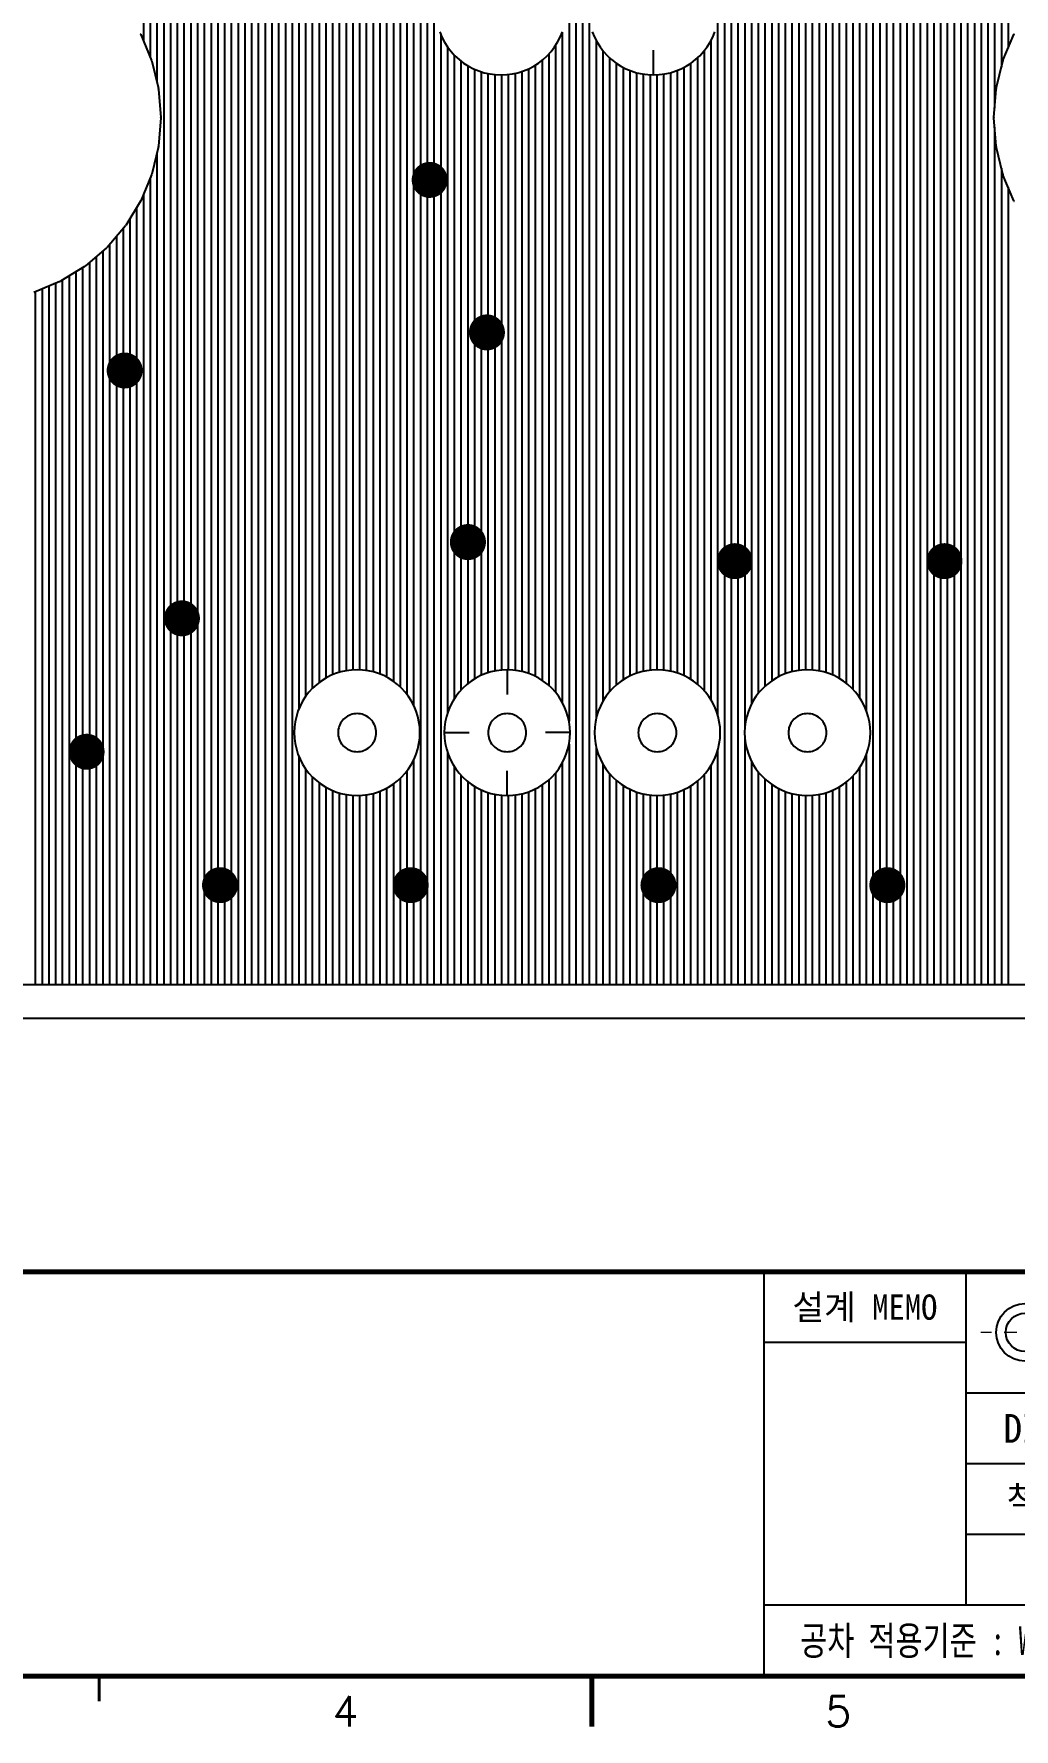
# Model space of a CAD drawing. Extents: x 295 to 953, y 10 to 290.
# Drawn here: x 631.8 to 728.7, y 9.8 to 177.5 of the extents above; entities that cross this region are included whole.
import ezdxf
from ezdxf.enums import TextEntityAlignment as Align

# ---------------------------------------------------------------- set-up
doc = ezdxf.new("R2010")
doc.units = 0
doc.header["$LTSCALE"] = 5
doc.header["$MEASUREMENT"] = 0
doc.linetypes.add('CENTER', pattern=[2, 1.25, -0.25, 0.25, -0.25])
doc.layers.get('0').update_dxf_attribs({"linetype": 'CONTINUOUS', "lineweight": 25})
doc.layers.add('2', color=2, linetype='CENTER', lineweight=13)
for name, color, linetype in [('ART002_PHO', 1, 'CONTINUOUS'), ('SHEET', 3, 'CONTINUOUS'), ('문자', 4, 'CONTINUOUS'), ('테두리', 3, 'CONTINUOUS')]:
    doc.layers.add(name, color=color, linetype=linetype)
doc.styles.get("Standard").update_dxf_attribs({"font": 'simplex.shx'})
doc.styles.add('굴림체', font='')
doc.styles.get('굴림체').set_extended_font_data('GulimChe')

# ---------------------------------------------------------------- blocks, each defined once
blk = doc.blocks.new('C')
at = {"layer": '2'}
blk.add_line((269.53, 49), (248.48, 49), dxfattribs=at)
at = {"layer": 'SHEET'}
for p, q in [((227, 55), (227, 15)), ((247, 55), (247, 22)), ((247, 48), (227, 48)), ((333, 43), (247, 43)), ((333, 36), (247, 36)), ((311, 29), (247, 29)), ((311, 22), (227, 22))]:
    blk.add_line(p, q, dxfattribs=at)
at = {"layer": 'SHEET', "color": 4}
for radius in [2.85, 1.9]:
    blk.add_circle((252.83, 49), radius, dxfattribs=at)
at = {"layer": '테두리'}
for points, const_width in [([(15, 285), (15, 15), (405, 15), (405, 285), (15, 285)], 0.5), ([(15, 55), (405, 55)], 0.5), ([(161.25, 12.5), (161.25, 15)], 0.3), ([(210, 10), (210, 15)], 0.5)]:
    blk.add_lwpolyline(points, dxfattribs=dict(at, const_width=const_width))
at = {"layer": '문자', "style": '굴림체'}
for s, height, p in [('설계 MEMO', 2.5, (237, 51.5)), ('DIM.IN mm', 2.85, (259, 39.5)), ('척도 SCALE', 2.5, (259, 32.5))]:
    blk.add_text(s, height=height, dxfattribs=at).set_placement(p, align=Align.MIDDLE_CENTER)
at = {"layer": '문자', "style": '굴림체', "width": 0.75}
blk.add_text('공차 적용기준 : WMS C 40201', height=2.85, dxfattribs=at).set_placement((249, 18.5), align=Align.MIDDLE_CENTER)
at = {"layer": '문자'}
for s, p in [('4', (185.62, 11.5)), ('5', (234.38, 11.5))]:
    blk.add_text(s, height=3, dxfattribs=at).set_placement(p, align=Align.MIDDLE)

msp = doc.modelspace()

# ---------------------------------------------------------------- linework, layer by layer
at = {"color": 7, "const_width": 1.78}
for points in [[(670.93, 163.92, 1), (670.93, 162.14, 1)], [(676.59, 148.83, 1), (676.59, 147.05, 1)], [(640.76, 145.06, 1), (640.76, 143.28, 1)], [(674.71, 128.09, 1), (674.71, 126.3, 1)], [(701.11, 126.2, 1), (701.11, 124.42, 1)], [(721.85, 126.2, 1), (721.85, 124.42, 1)], [(646.42, 120.54, 1), (646.42, 118.76, 1)], [(636.99, 107.34, 1), (636.99, 105.56, 1)], [(650.19, 94.14, 1), (650.19, 92.36, 1)], [(669.05, 94.14, 1), (669.05, 92.36, 1)], [(693.56, 94.14, 1), (693.56, 92.36, 1)], [(716.2, 94.14, 1), (716.2, 92.36, 1)]]:
    msp.add_lwpolyline(points, format="xyb", close=True, dxfattribs=at)
at = {"layer": 'ART002_PHO', "color": 7}
for p, q in [((642.61, 254.95), (642.61, 176.79)), ((643.28, 254.95), (643.28, 175.18)), ((643.95, 254.95), (643.95, 172.66)), ((652.64, 254.95), (652.64, 83.43)), ((653.3, 254.95), (653.3, 83.43)), ((661.99, 254.95), (661.99, 114.31)), ((662.66, 254.95), (662.66, 114.46)), ((663.33, 254.95), (663.33, 114.54)), ((664, 254.95), (664, 114.55)), ((664.66, 254.95), (664.66, 114.49)), ((665.33, 254.95), (665.33, 114.35)), ((666, 254.95), (666, 114.14)), ((666.67, 254.95), (666.67, 113.83)), ((667.34, 254.95), (667.34, 113.42)), ((668.01, 254.95), (668.01, 112.87)), ((668.67, 254.95), (668.67, 112.14)), ((669.34, 254.95), (669.34, 111.06)), ((670.01, 254.95), (670.01, 83.43)), ((670.68, 254.95), (670.68, 83.43)), ((671.35, 254.95), (671.35, 83.43)), ((684.71, 254.95), (684.71, 109.48)), ((685.38, 254.95), (685.38, 83.43)), ((686.05, 254.95), (686.05, 83.43)), ((700.08, 254.95), (700.08, 83.43)), ((700.75, 254.95), (700.75, 83.43)), ((701.42, 254.95), (701.42, 83.43)), ((702.09, 254.95), (702.09, 108.74)), ((702.76, 254.95), (702.76, 111.17)), ((703.42, 254.95), (703.42, 112.21)), ((704.09, 254.95), (704.09, 112.92)), ((704.76, 254.95), (704.76, 113.46)), ((705.43, 254.95), (705.43, 113.86)), ((706.1, 254.95), (706.1, 114.16)), ((706.76, 254.95), (706.76, 114.37)), ((707.43, 254.95), (707.43, 114.5)), ((708.1, 254.95), (708.1, 114.56)), ((717.46, 254.95), (717.46, 83.43)), ((718.12, 254.95), (718.12, 83.43)), ((718.79, 254.95), (718.79, 83.43)), ((719.46, 254.95), (719.46, 83.43)), ((720.13, 254.95), (720.13, 83.43)), ((720.8, 254.95), (720.8, 83.43)), ((721.47, 254.95), (721.47, 83.43)), ((722.13, 254.95), (722.13, 83.43)), ((722.8, 254.95), (722.8, 83.43)), ((723.47, 254.95), (723.47, 83.43)), ((724.14, 254.95), (724.14, 83.43)), ((724.81, 254.95), (724.81, 83.43)), ((725.48, 254.95), (725.48, 83.43)), ((726.14, 254.95), (726.14, 83.43)), ((726.81, 254.95), (726.81, 170.12)), ((727.48, 254.95), (727.48, 174.19)), ((728.15, 254.95), (728.15, 176.07)), ((644.62, 200.55), (644.62, 83.43)), ((645.29, 199.67), (645.29, 83.43)), ((651.3, 199.65), (651.3, 83.43)), ((651.97, 200.52), (651.97, 83.43)), ((645.95, 199.11), (645.95, 83.43)), ((646.62, 198.75), (646.62, 83.43)), ((647.29, 198.52), (647.29, 83.43)), ((647.96, 198.42), (647.96, 83.43)), ((648.63, 198.41), (648.63, 83.43)), ((649.3, 198.52), (649.3, 83.43)), ((649.96, 198.74), (649.96, 83.43)), ((650.63, 199.1), (650.63, 83.43)), ((653.97, 195.03), (653.97, 83.43)), ((661.32, 194.74), (661.32, 114.07)), ((654.64, 194.08), (654.64, 83.43)), ((655.31, 193.51), (655.31, 83.43)), ((655.98, 193.12), (655.98, 83.43)), ((656.65, 192.89), (656.65, 83.43)), ((659.32, 193.05), (659.32, 112.71)), ((659.99, 193.39), (659.99, 113.29)), ((660.66, 193.92), (660.66, 113.74)), ((657.31, 192.76), (657.31, 83.43)), ((657.98, 192.75), (657.98, 110.68)), ((658.65, 192.84), (658.65, 111.91)), ((716.79, 189.26), (716.79, 83.43)), ((708.77, 187.5), (708.77, 114.54)), ((709.44, 186.53), (709.44, 114.45)), ((715.45, 186.3), (715.45, 83.43)), ((716.12, 187.1), (716.12, 83.43)), ((710.11, 185.94), (710.11, 114.29)), ((710.77, 185.55), (710.77, 114.04)), ((711.44, 185.3), (711.44, 113.7)), ((712.11, 185.18), (712.11, 113.25)), ((712.78, 185.16), (712.78, 112.65)), ((713.45, 185.25), (713.45, 111.83)), ((714.12, 185.45), (714.12, 110.54)), ((714.78, 185.79), (714.78, 83.43)), ((686.72, 178.74), (686.72, 83.43)), ((699.41, 178.64), (699.41, 110.1)), ((642.34, 177.45), (642.33, 177.48)), ((642.35, 177.42), (642.34, 177.45)), ((642.35, 177.42), (643.42, 174.84)), ((671.92, 177.67), (672.13, 177.15)), ((671.92, 177.67), (672.13, 177.15)), ((672.02, 177.42), (672.02, 83.43)), ((672.13, 177.15), (672.39, 176.65)), ((672.13, 177.15), (672.39, 176.65)), ((672.39, 176.65), (672.7, 176.18)), ((672.39, 176.65), (672.7, 176.18)), ((672.68, 176.2), (672.68, 110.28)), ((672.7, 176.18), (673.04, 175.73)), ((672.7, 176.18), (673.04, 175.73)), ((682.94, 175.73), (683.28, 176.18)), ((682.94, 175.73), (683.28, 176.18)), ((683.28, 176.18), (683.58, 176.65)), ((683.28, 176.18), (683.58, 176.65)), ((683.38, 176.32), (683.38, 112.32)), ((683.58, 176.65), (683.84, 177.15)), ((683.58, 176.65), (683.84, 177.15)), ((683.84, 177.15), (684.06, 177.67)), ((683.84, 177.15), (684.06, 177.67)), ((684.04, 177.64), (684.04, 111.34)), ((687, 177.67), (687.22, 177.15)), ((687, 177.67), (687.22, 177.15)), ((687.22, 177.15), (687.48, 176.65)), ((687.22, 177.15), (687.48, 176.65)), ((687.39, 176.82), (687.39, 109.74)), ((687.48, 176.65), (687.78, 176.18)), ((687.48, 176.65), (687.78, 176.18)), ((687.78, 176.18), (688.13, 175.73)), ((687.78, 176.18), (688.13, 175.73)), ((698.02, 175.73), (698.37, 176.18)), ((698.02, 175.73), (698.37, 176.18)), ((698.37, 176.18), (698.67, 176.65)), ((698.37, 176.18), (698.67, 176.65)), ((698.67, 176.65), (698.93, 177.15)), ((698.67, 176.65), (698.93, 177.15)), ((698.75, 176.79), (698.75, 111.6)), ((698.93, 177.15), (699.15, 177.67)), ((698.93, 177.15), (699.15, 177.67)), ((727.64, 174.84), (728.71, 177.42)), ((728.72, 177.45), (728.71, 177.42)), ((728.74, 177.48), (728.72, 177.45)), ((643.43, 174.81), (643.42, 174.84)), ((643.44, 174.78), (643.43, 174.81)), ((643.44, 174.78), (644.09, 172.07)), ((673.04, 175.73), (673.42, 175.32)), ((673.04, 175.73), (673.42, 175.32)), ((673.35, 175.38), (673.35, 111.69)), ((673.42, 175.32), (673.84, 174.93)), ((673.42, 175.32), (673.84, 174.93)), ((673.84, 174.93), (674.28, 174.59)), ((673.84, 174.93), (674.28, 174.59)), ((674.02, 174.79), (674.02, 112.55)), ((674.28, 174.59), (674.76, 174.29)), ((674.28, 174.59), (674.76, 174.29)), ((681.22, 174.29), (681.69, 174.59)), ((681.22, 174.29), (681.69, 174.59)), ((681.69, 174.59), (682.14, 174.93)), ((681.69, 174.59), (682.14, 174.93)), ((682.04, 174.85), (682.04, 113.52)), ((682.14, 174.93), (682.56, 175.32)), ((682.14, 174.93), (682.56, 175.32)), ((682.56, 175.32), (682.94, 175.73)), ((682.56, 175.32), (682.94, 175.73)), ((682.71, 175.47), (682.71, 113.01)), ((688.05, 175.82), (688.05, 111.44)), ((688.13, 175.73), (688.51, 175.32)), ((688.13, 175.73), (688.51, 175.32)), ((688.51, 175.32), (688.92, 174.93)), ((688.51, 175.32), (688.92, 174.93)), ((688.72, 175.11), (688.72, 112.38)), ((688.92, 174.93), (689.37, 174.59)), ((688.92, 174.93), (689.37, 174.59)), ((689.37, 174.59), (689.85, 174.29)), ((689.37, 174.59), (689.85, 174.29)), ((689.39, 174.58), (689.39, 113.05)), ((693.07, 173.42), (693.07, 175.87)), ((696.3, 174.29), (696.78, 174.59)), ((696.3, 174.29), (696.78, 174.59)), ((696.74, 174.56), (696.74, 113.61)), ((696.78, 174.59), (697.23, 174.93)), ((696.78, 174.59), (697.23, 174.93)), ((697.23, 174.93), (697.64, 175.32)), ((697.23, 174.93), (697.64, 175.32)), ((697.41, 175.09), (697.41, 113.13)), ((697.64, 175.32), (698.02, 175.73)), ((697.64, 175.32), (698.02, 175.73)), ((698.08, 175.8), (698.08, 112.49)), ((726.97, 172.07), (727.62, 174.78)), ((727.63, 174.81), (727.62, 174.78)), ((727.64, 174.84), (727.63, 174.81)), ((674.69, 174.33), (674.69, 113.18)), ((674.76, 174.29), (675.26, 174.03)), ((674.76, 174.29), (675.26, 174.03)), ((675.26, 174.03), (675.78, 173.81)), ((675.26, 174.03), (675.78, 173.81)), ((675.36, 173.98), (675.36, 113.65)), ((675.78, 173.81), (676.32, 173.64)), ((675.78, 173.81), (676.32, 173.64)), ((676.03, 173.73), (676.03, 114)), ((676.32, 173.64), (676.87, 173.52)), ((676.32, 173.64), (676.87, 173.52)), ((676.69, 173.55), (676.69, 114.26)), ((676.87, 173.52), (677.42, 173.45)), ((676.87, 173.52), (677.42, 173.45)), ((677.36, 173.45), (677.36, 114.43)), ((677.42, 173.45), (677.99, 173.42)), ((677.42, 173.45), (677.99, 173.42)), ((677.99, 173.42), (678.55, 173.45)), ((677.99, 173.42), (678.55, 173.45)), ((678.03, 173.42), (678.03, 114.53)), ((678.55, 173.45), (679.11, 173.52)), ((678.55, 173.45), (679.11, 173.52)), ((678.7, 173.46), (678.7, 114.56)), ((679.11, 173.52), (679.66, 173.64)), ((679.11, 173.52), (679.66, 173.64)), ((679.37, 173.57), (679.37, 114.51)), ((679.66, 173.64), (680.2, 173.81)), ((679.66, 173.64), (680.2, 173.81)), ((680.03, 173.76), (680.03, 114.39)), ((680.2, 173.81), (680.72, 174.03)), ((680.2, 173.81), (680.72, 174.03)), ((680.7, 174.02), (680.7, 114.19)), ((680.72, 174.03), (681.22, 174.29)), ((680.72, 174.03), (681.22, 174.29)), ((681.37, 174.38), (681.37, 113.91)), ((689.85, 174.29), (690.34, 174.03)), ((689.85, 174.29), (690.34, 174.03)), ((690.06, 174.17), (690.06, 113.55)), ((690.34, 174.03), (690.87, 173.81)), ((690.34, 174.03), (690.87, 173.81)), ((690.73, 173.87), (690.73, 113.93)), ((690.87, 173.81), (691.4, 173.64)), ((690.87, 173.81), (691.4, 173.64)), ((691.39, 173.65), (691.39, 114.21)), ((691.4, 173.64), (691.95, 173.52)), ((691.4, 173.64), (691.95, 173.52)), ((691.95, 173.52), (692.51, 173.45)), ((691.95, 173.52), (692.51, 173.45)), ((692.06, 173.5), (692.06, 114.4)), ((692.51, 173.45), (693.07, 173.42)), ((692.51, 173.45), (693.07, 173.42)), ((692.73, 173.43), (692.73, 114.52)), ((693.07, 173.42), (693.64, 173.45)), ((693.07, 173.42), (693.64, 173.45)), ((693.4, 173.43), (693.4, 114.56)), ((693.64, 173.45), (694.2, 173.52)), ((693.64, 173.45), (694.2, 173.52)), ((694.07, 173.5), (694.07, 114.53)), ((694.2, 173.52), (694.75, 173.64)), ((694.2, 173.52), (694.75, 173.64)), ((694.74, 173.64), (694.74, 114.42)), ((694.75, 173.64), (695.28, 173.81)), ((694.75, 173.64), (695.28, 173.81)), ((695.28, 173.81), (695.8, 174.03)), ((695.28, 173.81), (695.8, 174.03)), ((695.4, 173.86), (695.4, 114.24)), ((695.8, 174.03), (696.3, 174.29)), ((695.8, 174.03), (696.3, 174.29)), ((696.07, 174.16), (696.07, 113.98)), ((644.1, 172.04), (644.09, 172.07)), ((644.1, 172.01), (644.1, 172.04)), ((644.1, 172.01), (644.32, 169.22)), ((726.74, 169.22), (726.96, 172.01)), ((726.97, 172.07), (726.96, 172.04)), ((726.96, 172.04), (726.96, 172.01)), ((644.32, 169.16), (644.1, 166.37)), ((644.32, 169.19), (644.32, 169.22)), ((644.32, 169.16), (644.32, 169.19)), ((726.74, 169.22), (726.74, 169.19)), ((726.74, 169.19), (726.74, 169.16)), ((726.96, 166.37), (726.74, 169.16)), ((726.81, 168.26), (726.81, 83.43)), ((644.09, 166.32), (643.44, 163.6)), ((644.09, 166.32), (644.1, 166.35)), ((644.1, 166.35), (644.1, 166.37)), ((726.96, 166.37), (726.96, 166.35)), ((726.96, 166.35), (726.97, 166.32)), ((727.62, 163.6), (726.97, 166.32)), ((643.95, 165.72), (643.95, 83.43)), ((643.42, 163.54), (642.35, 160.96)), ((643.28, 163.2), (643.28, 83.43)), ((643.42, 163.54), (643.43, 163.57)), ((643.43, 163.57), (643.44, 163.6)), ((727.48, 164.19), (727.48, 83.43)), ((727.62, 163.6), (727.63, 163.57)), ((727.63, 163.57), (727.64, 163.54)), ((728.71, 160.96), (727.64, 163.54)), ((642.61, 161.59), (642.61, 83.43)), ((728.15, 162.32), (728.15, 83.43)), ((642.33, 160.91), (640.86, 158.52)), ((641.94, 160.29), (641.94, 83.43)), ((642.33, 160.91), (642.34, 160.93)), ((642.34, 160.93), (642.35, 160.96)), ((728.71, 160.96), (728.72, 160.93)), ((728.72, 160.93), (728.74, 160.91)), ((640.83, 158.48), (639.01, 156.35)), ((640.61, 158.22), (640.61, 83.43)), ((640.83, 158.48), (640.85, 158.5)), ((640.85, 158.5), (640.86, 158.52)), ((641.28, 159.2), (641.28, 83.43)), ((638.97, 156.31), (636.85, 154.49)), ((638.6, 155.99), (638.6, 83.43)), ((638.97, 156.31), (638.99, 156.33)), ((638.99, 156.33), (639.01, 156.35)), ((639.27, 156.65), (639.27, 83.43)), ((639.94, 157.43), (639.94, 83.43)), ((636.8, 154.46), (634.42, 153)), ((636.6, 154.33), (636.6, 83.43)), ((636.8, 154.46), (636.82, 154.47)), ((636.82, 154.47), (636.85, 154.49)), ((637.27, 154.85), (637.27, 83.43)), ((637.93, 155.42), (637.93, 83.43)), ((634.36, 152.97), (631.78, 151.9)), ((633.93, 152.79), (633.93, 83.43)), ((634.36, 152.97), (634.39, 152.98)), ((634.39, 152.98), (634.42, 153)), ((634.59, 153.11), (634.59, 83.43)), ((635.26, 153.52), (635.26, 83.43)), ((635.93, 153.93), (635.93, 83.43)), ((631.92, 151.96), (631.92, 83.43)), ((632.59, 152.24), (632.59, 83.43)), ((633.26, 152.51), (633.26, 83.43)), ((661.62, 114.18), (661.12, 113.98)), ((661.62, 114.18), (661.12, 113.98)), ((662.14, 114.35), (661.62, 114.18)), ((662.14, 114.35), (661.62, 114.18)), ((662.67, 114.46), (662.14, 114.35)), ((662.67, 114.46), (662.14, 114.35)), ((663.2, 114.53), (662.67, 114.46)), ((663.2, 114.53), (662.67, 114.46)), ((663.75, 114.56), (663.2, 114.53)), ((663.75, 114.56), (663.2, 114.53)), ((664.29, 114.53), (663.75, 114.56)), ((664.29, 114.53), (663.75, 114.56)), ((664.83, 114.46), (664.29, 114.53)), ((664.83, 114.46), (664.29, 114.53)), ((665.36, 114.35), (664.83, 114.46)), ((665.36, 114.35), (664.83, 114.46)), ((665.88, 114.18), (665.36, 114.35)), ((665.88, 114.18), (665.36, 114.35)), ((666.38, 113.98), (665.88, 114.18)), ((666.38, 113.98), (665.88, 114.18)), ((676.47, 114.18), (675.97, 113.98)), ((676.47, 114.18), (675.97, 113.98)), ((676.99, 114.35), (676.47, 114.18)), ((676.99, 114.35), (676.47, 114.18)), ((677.52, 114.46), (676.99, 114.35)), ((677.52, 114.46), (676.99, 114.35)), ((678.05, 114.53), (677.52, 114.46)), ((678.05, 114.53), (677.52, 114.46)), ((678.6, 114.56), (678.05, 114.53)), ((678.6, 114.56), (678.05, 114.53)), ((679.14, 114.53), (678.6, 114.56)), ((679.14, 114.53), (678.6, 114.56)), ((678.6, 114.56), (678.6, 112.11)), ((679.68, 114.46), (679.14, 114.53)), ((679.68, 114.46), (679.14, 114.53)), ((680.21, 114.35), (679.68, 114.46)), ((680.21, 114.35), (679.68, 114.46)), ((680.72, 114.18), (680.21, 114.35)), ((680.72, 114.18), (680.21, 114.35)), ((681.23, 113.98), (680.72, 114.18)), ((681.23, 113.98), (680.72, 114.18)), ((691.32, 114.18), (690.82, 113.98)), ((691.32, 114.18), (690.82, 113.98)), ((691.84, 114.35), (691.32, 114.18)), ((691.84, 114.35), (691.32, 114.18)), ((692.37, 114.46), (691.84, 114.35)), ((692.37, 114.46), (691.84, 114.35)), ((692.9, 114.53), (692.37, 114.46)), ((692.9, 114.53), (692.37, 114.46)), ((693.45, 114.56), (692.9, 114.53)), ((693.45, 114.56), (692.9, 114.53)), ((693.99, 114.53), (693.45, 114.56)), ((693.99, 114.53), (693.45, 114.56)), ((694.53, 114.46), (693.99, 114.53)), ((694.53, 114.46), (693.99, 114.53)), ((695.06, 114.35), (694.53, 114.46)), ((695.06, 114.35), (694.53, 114.46)), ((695.58, 114.18), (695.06, 114.35)), ((695.58, 114.18), (695.06, 114.35)), ((696.08, 113.98), (695.58, 114.18)), ((696.08, 113.98), (695.58, 114.18)), ((706.17, 114.18), (705.67, 113.98)), ((706.17, 114.18), (705.67, 113.98)), ((706.69, 114.35), (706.17, 114.18)), ((706.69, 114.35), (706.17, 114.18)), ((707.22, 114.46), (706.69, 114.35)), ((707.22, 114.46), (706.69, 114.35)), ((707.75, 114.53), (707.22, 114.46)), ((707.75, 114.53), (707.22, 114.46)), ((708.3, 114.56), (707.75, 114.53)), ((708.3, 114.56), (707.75, 114.53)), ((708.84, 114.53), (708.3, 114.56)), ((708.84, 114.53), (708.3, 114.56)), ((709.38, 114.46), (708.84, 114.53)), ((709.38, 114.46), (708.84, 114.53)), ((709.91, 114.35), (709.38, 114.46)), ((709.91, 114.35), (709.38, 114.46)), ((710.42, 114.18), (709.91, 114.35)), ((710.42, 114.18), (709.91, 114.35)), ((710.93, 113.98), (710.42, 114.18)), ((710.93, 113.98), (710.42, 114.18)), ((659.35, 112.74), (658.98, 112.34)), ((659.35, 112.74), (658.98, 112.34)), ((659.75, 113.1), (659.35, 112.74)), ((659.75, 113.1), (659.35, 112.74)), ((660.18, 113.43), (659.75, 113.1)), ((660.18, 113.43), (659.75, 113.1)), ((660.64, 113.72), (660.18, 113.43)), ((660.64, 113.72), (660.18, 113.43)), ((661.12, 113.98), (660.64, 113.72)), ((661.12, 113.98), (660.64, 113.72)), ((666.86, 113.72), (666.38, 113.98)), ((666.86, 113.72), (666.38, 113.98)), ((667.32, 113.43), (666.86, 113.72)), ((667.32, 113.43), (666.86, 113.72)), ((667.75, 113.1), (667.32, 113.43)), ((667.75, 113.1), (667.32, 113.43)), ((668.15, 112.74), (667.75, 113.1)), ((668.15, 112.74), (667.75, 113.1)), ((668.51, 112.34), (668.15, 112.74)), ((668.51, 112.34), (668.15, 112.74)), ((674.2, 112.74), (673.83, 112.34)), ((674.2, 112.74), (673.83, 112.34)), ((674.6, 113.1), (674.2, 112.74)), ((674.6, 113.1), (674.2, 112.74)), ((675.03, 113.43), (674.6, 113.1)), ((675.03, 113.43), (674.6, 113.1)), ((675.49, 113.72), (675.03, 113.43)), ((675.49, 113.72), (675.03, 113.43)), ((675.97, 113.98), (675.49, 113.72)), ((675.97, 113.98), (675.49, 113.72)), ((681.71, 113.72), (681.23, 113.98)), ((681.71, 113.72), (681.23, 113.98)), ((682.17, 113.43), (681.71, 113.72)), ((682.17, 113.43), (681.71, 113.72)), ((682.6, 113.1), (682.17, 113.43)), ((682.6, 113.1), (682.17, 113.43)), ((683, 112.74), (682.6, 113.1)), ((683, 112.74), (682.6, 113.1)), ((683.36, 112.34), (683, 112.74)), ((683.36, 112.34), (683, 112.74)), ((689.05, 112.74), (688.68, 112.34)), ((689.05, 112.74), (688.68, 112.34)), ((689.45, 113.1), (689.05, 112.74)), ((689.45, 113.1), (689.05, 112.74)), ((689.88, 113.43), (689.45, 113.1)), ((689.88, 113.43), (689.45, 113.1)), ((690.34, 113.72), (689.88, 113.43)), ((690.34, 113.72), (689.88, 113.43)), ((690.82, 113.98), (690.34, 113.72)), ((690.82, 113.98), (690.34, 113.72)), ((696.56, 113.72), (696.08, 113.98)), ((696.56, 113.72), (696.08, 113.98)), ((697.02, 113.43), (696.56, 113.72)), ((697.02, 113.43), (696.56, 113.72)), ((697.45, 113.1), (697.02, 113.43)), ((697.45, 113.1), (697.02, 113.43)), ((697.85, 112.74), (697.45, 113.1)), ((697.85, 112.74), (697.45, 113.1)), ((698.21, 112.34), (697.85, 112.74)), ((698.21, 112.34), (697.85, 112.74)), ((703.9, 112.74), (703.53, 112.34)), ((703.9, 112.74), (703.53, 112.34)), ((704.3, 113.1), (703.9, 112.74)), ((704.3, 113.1), (703.9, 112.74)), ((704.73, 113.43), (704.3, 113.1)), ((704.73, 113.43), (704.3, 113.1)), ((705.19, 113.72), (704.73, 113.43)), ((705.19, 113.72), (704.73, 113.43)), ((705.67, 113.98), (705.19, 113.72)), ((705.67, 113.98), (705.19, 113.72)), ((711.41, 113.72), (710.93, 113.98)), ((711.41, 113.72), (710.93, 113.98)), ((711.87, 113.43), (711.41, 113.72)), ((711.87, 113.43), (711.41, 113.72)), ((712.3, 113.1), (711.87, 113.43)), ((712.3, 113.1), (711.87, 113.43)), ((712.7, 112.74), (712.3, 113.1)), ((712.7, 112.74), (712.3, 113.1)), ((713.06, 112.34), (712.7, 112.74)), ((713.06, 112.34), (712.7, 112.74)), ((658.11, 110.97), (657.9, 110.46)), ((658.11, 110.97), (657.9, 110.46)), ((658.36, 111.45), (658.11, 110.97)), ((658.36, 111.45), (658.11, 110.97)), ((658.65, 111.91), (658.36, 111.45)), ((658.65, 111.91), (658.36, 111.45)), ((658.98, 112.34), (658.65, 111.91)), ((658.98, 112.34), (658.65, 111.91)), ((668.84, 111.91), (668.51, 112.34)), ((668.84, 111.91), (668.51, 112.34)), ((669.14, 111.45), (668.84, 111.91)), ((669.14, 111.45), (668.84, 111.91)), ((669.39, 110.97), (669.14, 111.45)), ((669.39, 110.97), (669.14, 111.45)), ((669.59, 110.46), (669.39, 110.97)), ((669.59, 110.46), (669.39, 110.97)), ((672.96, 110.97), (672.75, 110.46)), ((672.96, 110.97), (672.75, 110.46)), ((673.21, 111.45), (672.96, 110.97)), ((673.21, 111.45), (672.96, 110.97)), ((673.5, 111.91), (673.21, 111.45)), ((673.5, 111.91), (673.21, 111.45)), ((673.83, 112.34), (673.5, 111.91)), ((673.83, 112.34), (673.5, 111.91)), ((683.69, 111.91), (683.36, 112.34)), ((683.69, 111.91), (683.36, 112.34)), ((683.98, 111.45), (683.69, 111.91)), ((683.98, 111.45), (683.69, 111.91)), ((684.24, 110.97), (683.98, 111.45)), ((684.24, 110.97), (683.98, 111.45)), ((684.44, 110.46), (684.24, 110.97)), ((684.44, 110.46), (684.24, 110.97)), ((687.81, 110.97), (687.6, 110.46)), ((687.81, 110.97), (687.6, 110.46)), ((688.06, 111.45), (687.81, 110.97)), ((688.06, 111.45), (687.81, 110.97)), ((688.35, 111.91), (688.06, 111.45)), ((688.35, 111.91), (688.06, 111.45)), ((688.68, 112.34), (688.35, 111.91)), ((688.68, 112.34), (688.35, 111.91)), ((698.54, 111.91), (698.21, 112.34)), ((698.54, 111.91), (698.21, 112.34)), ((698.84, 111.45), (698.54, 111.91)), ((698.84, 111.45), (698.54, 111.91)), ((699.09, 110.97), (698.84, 111.45)), ((699.09, 110.97), (698.84, 111.45)), ((699.29, 110.46), (699.09, 110.97)), ((699.29, 110.46), (699.09, 110.97)), ((702.66, 110.97), (702.45, 110.46)), ((702.66, 110.97), (702.45, 110.46)), ((702.91, 111.45), (702.66, 110.97)), ((702.91, 111.45), (702.66, 110.97)), ((703.2, 111.91), (702.91, 111.45)), ((703.2, 111.91), (702.91, 111.45)), ((703.53, 112.34), (703.2, 111.91)), ((703.53, 112.34), (703.2, 111.91)), ((713.39, 111.91), (713.06, 112.34)), ((713.39, 111.91), (713.06, 112.34)), ((713.68, 111.45), (713.39, 111.91)), ((713.68, 111.45), (713.39, 111.91)), ((713.94, 110.97), (713.68, 111.45)), ((713.94, 110.97), (713.68, 111.45)), ((714.14, 110.46), (713.94, 110.97)), ((714.14, 110.46), (713.94, 110.97)), ((657.62, 109.42), (657.55, 108.88)), ((657.62, 109.42), (657.55, 108.88)), ((657.74, 109.95), (657.62, 109.42)), ((657.74, 109.95), (657.62, 109.42)), ((657.9, 110.46), (657.74, 109.95)), ((657.9, 110.46), (657.74, 109.95)), ((662.04, 109.13), (661.97, 108.98)), ((662.11, 109.28), (662.04, 109.13)), ((662.2, 109.42), (662.11, 109.28)), ((662.3, 109.55), (662.2, 109.42)), ((662.41, 109.67), (662.3, 109.55)), ((662.53, 109.78), (662.41, 109.67)), ((662.67, 109.88), (662.53, 109.78)), ((662.8, 109.97), (662.67, 109.88)), ((662.95, 110.05), (662.8, 109.97)), ((663.1, 110.11), (662.95, 110.05)), ((663.26, 110.16), (663.1, 110.11)), ((663.42, 110.19), (663.26, 110.16)), ((663.58, 110.21), (663.42, 110.19)), ((663.75, 110.22), (663.58, 110.21)), ((663.91, 110.21), (663.75, 110.22)), ((664.07, 110.19), (663.91, 110.21)), ((664.24, 110.16), (664.07, 110.19)), ((664.39, 110.11), (664.24, 110.16)), ((664.54, 110.05), (664.39, 110.11)), ((664.69, 109.97), (664.54, 110.05)), ((664.83, 109.88), (664.69, 109.97)), ((664.96, 109.78), (664.83, 109.88)), ((665.08, 109.67), (664.96, 109.78)), ((665.19, 109.55), (665.08, 109.67)), ((665.29, 109.42), (665.19, 109.55)), ((665.38, 109.28), (665.29, 109.42)), ((665.46, 109.13), (665.38, 109.28)), ((665.52, 108.98), (665.46, 109.13)), ((669.76, 109.95), (669.59, 110.46)), ((669.76, 109.95), (669.59, 110.46)), ((669.87, 109.42), (669.76, 109.95)), ((669.87, 109.42), (669.76, 109.95)), ((669.95, 108.88), (669.87, 109.42)), ((669.95, 108.88), (669.87, 109.42)), ((672.47, 109.42), (672.4, 108.88)), ((672.47, 109.42), (672.4, 108.88)), ((672.59, 109.95), (672.47, 109.42)), ((672.59, 109.95), (672.47, 109.42)), ((672.75, 110.46), (672.59, 109.95)), ((672.75, 110.46), (672.59, 109.95)), ((676.89, 109.13), (676.82, 108.98)), ((676.96, 109.28), (676.89, 109.13)), ((677.05, 109.42), (676.96, 109.28)), ((677.15, 109.55), (677.05, 109.42)), ((677.26, 109.67), (677.15, 109.55)), ((677.38, 109.78), (677.26, 109.67)), ((677.51, 109.88), (677.38, 109.78)), ((677.65, 109.97), (677.51, 109.88)), ((677.8, 110.05), (677.65, 109.97)), ((677.95, 110.11), (677.8, 110.05)), ((678.11, 110.16), (677.95, 110.11)), ((678.27, 110.19), (678.11, 110.16)), ((678.43, 110.21), (678.27, 110.19)), ((678.6, 110.22), (678.43, 110.21)), ((678.76, 110.21), (678.6, 110.22)), ((678.92, 110.19), (678.76, 110.21)), ((679.08, 110.16), (678.92, 110.19)), ((679.24, 110.11), (679.08, 110.16)), ((679.39, 110.05), (679.24, 110.11)), ((679.54, 109.97), (679.39, 110.05)), ((679.68, 109.88), (679.54, 109.97)), ((679.81, 109.78), (679.68, 109.88)), ((679.93, 109.67), (679.81, 109.78)), ((680.04, 109.55), (679.93, 109.67)), ((680.14, 109.42), (680.04, 109.55)), ((680.23, 109.28), (680.14, 109.42)), ((680.31, 109.13), (680.23, 109.28)), ((680.37, 108.98), (680.31, 109.13)), ((684.61, 109.95), (684.44, 110.46)), ((684.61, 109.95), (684.44, 110.46)), ((684.72, 109.42), (684.61, 109.95)), ((684.72, 109.42), (684.61, 109.95)), ((684.79, 108.88), (684.72, 109.42)), ((684.79, 108.88), (684.72, 109.42)), ((687.32, 109.42), (687.25, 108.88)), ((687.32, 109.42), (687.25, 108.88)), ((687.44, 109.95), (687.32, 109.42)), ((687.44, 109.95), (687.32, 109.42)), ((687.6, 110.46), (687.44, 109.95)), ((687.6, 110.46), (687.44, 109.95)), ((691.74, 109.13), (691.67, 108.98)), ((691.81, 109.28), (691.74, 109.13)), ((691.9, 109.42), (691.81, 109.28)), ((692, 109.55), (691.9, 109.42)), ((692.11, 109.67), (692, 109.55)), ((692.23, 109.78), (692.11, 109.67)), ((692.37, 109.88), (692.23, 109.78)), ((692.5, 109.97), (692.37, 109.88)), ((692.65, 110.05), (692.5, 109.97)), ((692.8, 110.11), (692.65, 110.05)), ((692.96, 110.16), (692.8, 110.11)), ((693.12, 110.19), (692.96, 110.16)), ((693.28, 110.21), (693.12, 110.19)), ((693.45, 110.22), (693.28, 110.21)), ((693.61, 110.21), (693.45, 110.22)), ((693.77, 110.19), (693.61, 110.21)), ((693.94, 110.16), (693.77, 110.19)), ((694.09, 110.11), (693.94, 110.16)), ((694.24, 110.05), (694.09, 110.11)), ((694.39, 109.97), (694.24, 110.05)), ((694.53, 109.88), (694.39, 109.97)), ((694.66, 109.78), (694.53, 109.88)), ((694.78, 109.67), (694.66, 109.78)), ((694.89, 109.55), (694.78, 109.67)), ((694.99, 109.42), (694.89, 109.55)), ((695.08, 109.28), (694.99, 109.42)), ((695.16, 109.13), (695.08, 109.28)), ((695.22, 108.98), (695.16, 109.13)), ((699.46, 109.95), (699.29, 110.46)), ((699.46, 109.95), (699.29, 110.46)), ((699.57, 109.42), (699.46, 109.95)), ((699.57, 109.42), (699.46, 109.95)), ((699.65, 108.88), (699.57, 109.42)), ((699.65, 108.88), (699.57, 109.42)), ((702.17, 109.42), (702.1, 108.88)), ((702.17, 109.42), (702.1, 108.88)), ((702.29, 109.95), (702.17, 109.42)), ((702.29, 109.95), (702.17, 109.42)), ((702.45, 110.46), (702.29, 109.95)), ((702.45, 110.46), (702.29, 109.95)), ((706.59, 109.13), (706.52, 108.98)), ((706.66, 109.28), (706.59, 109.13)), ((706.75, 109.42), (706.66, 109.28)), ((706.85, 109.55), (706.75, 109.42)), ((706.96, 109.67), (706.85, 109.55)), ((707.08, 109.78), (706.96, 109.67)), ((707.21, 109.88), (707.08, 109.78)), ((707.35, 109.97), (707.21, 109.88)), ((707.5, 110.05), (707.35, 109.97)), ((707.65, 110.11), (707.5, 110.05)), ((707.81, 110.16), (707.65, 110.11)), ((707.97, 110.19), (707.81, 110.16)), ((708.13, 110.21), (707.97, 110.19)), ((708.3, 110.22), (708.13, 110.21)), ((708.46, 110.21), (708.3, 110.22)), ((708.62, 110.19), (708.46, 110.21)), ((708.78, 110.16), (708.62, 110.19)), ((708.94, 110.11), (708.78, 110.16)), ((709.09, 110.05), (708.94, 110.11)), ((709.24, 109.97), (709.09, 110.05)), ((709.38, 109.88), (709.24, 109.97)), ((709.51, 109.78), (709.38, 109.88)), ((709.63, 109.67), (709.51, 109.78)), ((709.74, 109.55), (709.63, 109.67)), ((709.84, 109.42), (709.74, 109.55)), ((709.93, 109.28), (709.84, 109.42)), ((710.01, 109.13), (709.93, 109.28)), ((710.07, 108.98), (710.01, 109.13)), ((714.31, 109.95), (714.14, 110.46)), ((714.31, 109.95), (714.14, 110.46)), ((714.42, 109.42), (714.31, 109.95)), ((714.42, 109.42), (714.31, 109.95)), ((714.49, 108.88), (714.42, 109.42)), ((714.49, 108.88), (714.42, 109.42)), ((657.55, 108.88), (657.52, 108.34)), ((657.55, 108.88), (657.52, 108.34)), ((657.52, 108.34), (657.55, 107.79)), ((657.52, 108.34), (657.55, 107.79)), ((657.55, 107.79), (657.62, 107.26)), ((657.55, 107.79), (657.62, 107.26)), ((661.87, 108.5), (661.86, 108.34)), ((661.86, 108.34), (661.87, 108.17)), ((661.89, 108.66), (661.87, 108.5)), ((661.87, 108.17), (661.89, 108.01)), ((661.93, 108.82), (661.89, 108.66)), ((661.89, 108.01), (661.93, 107.85)), ((661.97, 108.98), (661.93, 108.82)), ((661.93, 107.85), (661.97, 107.69)), ((661.97, 107.69), (662.04, 107.54)), ((662.04, 107.54), (662.11, 107.39)), ((662.11, 107.39), (662.2, 107.25)), ((665.29, 107.25), (665.38, 107.39)), ((665.38, 107.39), (665.46, 107.54)), ((665.46, 107.54), (665.52, 107.69)), ((665.57, 108.82), (665.52, 108.98)), ((665.52, 107.69), (665.57, 107.85)), ((665.6, 108.66), (665.57, 108.82)), ((665.57, 107.85), (665.6, 108.01)), ((665.63, 108.5), (665.6, 108.66)), ((665.6, 108.01), (665.63, 108.17)), ((665.63, 108.34), (665.63, 108.5)), ((665.63, 108.17), (665.63, 108.34)), ((669.87, 107.26), (669.95, 107.79)), ((669.87, 107.26), (669.95, 107.79)), ((669.97, 108.34), (669.95, 108.88)), ((669.97, 108.34), (669.95, 108.88)), ((669.95, 107.79), (669.97, 108.34)), ((669.95, 107.79), (669.97, 108.34)), ((672.4, 108.88), (672.37, 108.34)), ((672.4, 108.88), (672.37, 108.34)), ((672.37, 108.34), (672.4, 107.79)), ((672.37, 108.34), (672.4, 107.79)), ((672.37, 108.34), (674.82, 108.34)), ((672.4, 107.79), (672.47, 107.26)), ((672.4, 107.79), (672.47, 107.26)), ((676.72, 108.5), (676.71, 108.34)), ((676.71, 108.34), (676.72, 108.17)), ((676.74, 108.66), (676.72, 108.5)), ((676.72, 108.17), (676.74, 108.01)), ((676.77, 108.82), (676.74, 108.66)), ((676.74, 108.01), (676.77, 107.85)), ((676.82, 108.98), (676.77, 108.82)), ((676.77, 107.85), (676.82, 107.69)), ((676.82, 107.69), (676.89, 107.54)), ((676.89, 107.54), (676.96, 107.39)), ((676.96, 107.39), (677.05, 107.25)), ((680.14, 107.25), (680.23, 107.39)), ((680.23, 107.39), (680.31, 107.54)), ((680.31, 107.54), (680.37, 107.69)), ((680.42, 108.82), (680.37, 108.98)), ((680.37, 107.69), (680.42, 107.85)), ((680.45, 108.66), (680.42, 108.82)), ((680.42, 107.85), (680.45, 108.01)), ((680.48, 108.5), (680.45, 108.66)), ((680.45, 108.01), (680.48, 108.17)), ((680.48, 108.34), (680.48, 108.5)), ((680.48, 108.17), (680.48, 108.34)), ((684.82, 108.34), (682.37, 108.34)), ((684.72, 107.26), (684.79, 107.79)), ((684.72, 107.26), (684.79, 107.79)), ((684.82, 108.34), (684.79, 108.88)), ((684.82, 108.34), (684.79, 108.88)), ((684.79, 107.79), (684.82, 108.34)), ((684.79, 107.79), (684.82, 108.34)), ((687.25, 108.88), (687.22, 108.34)), ((687.25, 108.88), (687.22, 108.34)), ((687.22, 108.34), (687.25, 107.79)), ((687.22, 108.34), (687.25, 107.79)), ((687.25, 107.79), (687.32, 107.26)), ((687.25, 107.79), (687.32, 107.26)), ((691.57, 108.5), (691.56, 108.34)), ((691.56, 108.34), (691.57, 108.17)), ((691.59, 108.66), (691.57, 108.5)), ((691.57, 108.17), (691.59, 108.01)), ((691.63, 108.82), (691.59, 108.66)), ((691.59, 108.01), (691.63, 107.85)), ((691.67, 108.98), (691.63, 108.82)), ((691.63, 107.85), (691.67, 107.69)), ((691.67, 107.69), (691.74, 107.54)), ((691.74, 107.54), (691.81, 107.39)), ((691.81, 107.39), (691.9, 107.25)), ((694.99, 107.25), (695.08, 107.39)), ((695.08, 107.39), (695.16, 107.54)), ((695.16, 107.54), (695.22, 107.69)), ((695.27, 108.82), (695.22, 108.98)), ((695.22, 107.69), (695.27, 107.85)), ((695.3, 108.66), (695.27, 108.82)), ((695.27, 107.85), (695.3, 108.01)), ((695.33, 108.5), (695.3, 108.66)), ((695.3, 108.01), (695.33, 108.17)), ((695.33, 108.34), (695.33, 108.5)), ((695.33, 108.17), (695.33, 108.34)), ((699.57, 107.26), (699.65, 107.79)), ((699.57, 107.26), (699.65, 107.79)), ((699.67, 108.34), (699.65, 108.88)), ((699.67, 108.34), (699.65, 108.88)), ((699.65, 107.79), (699.67, 108.34)), ((699.65, 107.79), (699.67, 108.34)), ((702.1, 108.88), (702.07, 108.34)), ((702.1, 108.88), (702.07, 108.34)), ((702.07, 108.34), (702.1, 107.79)), ((702.07, 108.34), (702.1, 107.79)), ((702.09, 107.94), (702.09, 83.43)), ((702.1, 107.79), (702.17, 107.26)), ((702.1, 107.79), (702.17, 107.26)), ((706.42, 108.5), (706.41, 108.34)), ((706.41, 108.34), (706.42, 108.17)), ((706.44, 108.66), (706.42, 108.5)), ((706.42, 108.17), (706.44, 108.01)), ((706.47, 108.82), (706.44, 108.66)), ((706.44, 108.01), (706.47, 107.85)), ((706.52, 108.98), (706.47, 108.82)), ((706.47, 107.85), (706.52, 107.69)), ((706.52, 107.69), (706.59, 107.54)), ((706.59, 107.54), (706.66, 107.39)), ((706.66, 107.39), (706.75, 107.25)), ((709.84, 107.25), (709.93, 107.39)), ((709.93, 107.39), (710.01, 107.54)), ((710.01, 107.54), (710.07, 107.69)), ((710.12, 108.82), (710.07, 108.98)), ((710.07, 107.69), (710.12, 107.85)), ((710.15, 108.66), (710.12, 108.82)), ((710.12, 107.85), (710.15, 108.01)), ((710.17, 108.5), (710.15, 108.66)), ((710.15, 108.01), (710.17, 108.17)), ((710.18, 108.34), (710.17, 108.5)), ((710.17, 108.17), (710.18, 108.34)), ((714.42, 107.26), (714.49, 107.79)), ((714.42, 107.26), (714.49, 107.79)), ((714.52, 108.34), (714.49, 108.88)), ((714.52, 108.34), (714.49, 108.88)), ((714.49, 107.79), (714.52, 108.34)), ((714.49, 107.79), (714.52, 108.34)), ((657.62, 107.26), (657.74, 106.73)), ((657.62, 107.26), (657.74, 106.73)), ((657.74, 106.73), (657.9, 106.21)), ((657.74, 106.73), (657.9, 106.21)), ((657.9, 106.21), (658.11, 105.71)), ((657.9, 106.21), (658.11, 105.71)), ((657.98, 105.99), (657.98, 83.43)), ((658.11, 105.71), (658.36, 105.23)), ((658.11, 105.71), (658.36, 105.23)), ((662.2, 107.25), (662.3, 107.12)), ((662.3, 107.12), (662.41, 107)), ((662.41, 107), (662.53, 106.89)), ((662.53, 106.89), (662.67, 106.79)), ((662.67, 106.79), (662.8, 106.7)), ((662.8, 106.7), (662.95, 106.63)), ((662.95, 106.63), (663.1, 106.56)), ((663.1, 106.56), (663.26, 106.51)), ((663.26, 106.51), (663.42, 106.48)), ((663.42, 106.48), (663.58, 106.46)), ((663.58, 106.46), (663.75, 106.45)), ((663.75, 106.45), (663.91, 106.46)), ((663.91, 106.46), (664.07, 106.48)), ((664.07, 106.48), (664.24, 106.51)), ((664.24, 106.51), (664.39, 106.56)), ((664.39, 106.56), (664.54, 106.63)), ((664.54, 106.63), (664.69, 106.7)), ((664.69, 106.7), (664.83, 106.79)), ((664.83, 106.79), (664.96, 106.89)), ((664.96, 106.89), (665.08, 107)), ((665.08, 107), (665.19, 107.12)), ((665.19, 107.12), (665.29, 107.25)), ((669.14, 105.23), (669.39, 105.71)), ((669.14, 105.23), (669.39, 105.71)), ((669.39, 105.71), (669.59, 106.21)), ((669.39, 105.71), (669.59, 106.21)), ((669.59, 106.21), (669.76, 106.73)), ((669.59, 106.21), (669.76, 106.73)), ((669.76, 106.73), (669.87, 107.26)), ((669.76, 106.73), (669.87, 107.26)), ((672.47, 107.26), (672.59, 106.73)), ((672.47, 107.26), (672.59, 106.73)), ((672.59, 106.73), (672.75, 106.21)), ((672.59, 106.73), (672.75, 106.21)), ((672.68, 106.4), (672.68, 83.43)), ((672.75, 106.21), (672.96, 105.71)), ((672.75, 106.21), (672.96, 105.71)), ((672.96, 105.71), (673.21, 105.23)), ((672.96, 105.71), (673.21, 105.23)), ((677.05, 107.25), (677.15, 107.12)), ((677.15, 107.12), (677.26, 107)), ((677.26, 107), (677.38, 106.89)), ((677.38, 106.89), (677.51, 106.79)), ((677.51, 106.79), (677.65, 106.7)), ((677.65, 106.7), (677.8, 106.63)), ((677.8, 106.63), (677.95, 106.56)), ((677.95, 106.56), (678.11, 106.51)), ((678.11, 106.51), (678.27, 106.48)), ((678.27, 106.48), (678.43, 106.46)), ((678.43, 106.46), (678.6, 106.45)), ((678.6, 106.45), (678.76, 106.46)), ((678.76, 106.46), (678.92, 106.48)), ((678.92, 106.48), (679.08, 106.51)), ((679.08, 106.51), (679.24, 106.56)), ((679.24, 106.56), (679.39, 106.63)), ((679.39, 106.63), (679.54, 106.7)), ((679.54, 106.7), (679.68, 106.79)), ((679.68, 106.79), (679.81, 106.89)), ((679.81, 106.89), (679.93, 107)), ((679.93, 107), (680.04, 107.12)), ((680.04, 107.12), (680.14, 107.25)), ((683.98, 105.23), (684.24, 105.71)), ((683.98, 105.23), (684.24, 105.71)), ((684.24, 105.71), (684.44, 106.21)), ((684.24, 105.71), (684.44, 106.21)), ((684.44, 106.21), (684.61, 106.73)), ((684.44, 106.21), (684.61, 106.73)), ((684.61, 106.73), (684.72, 107.26)), ((684.61, 106.73), (684.72, 107.26)), ((684.71, 107.19), (684.71, 83.43)), ((687.32, 107.26), (687.44, 106.73)), ((687.32, 107.26), (687.44, 106.73)), ((687.39, 106.93), (687.39, 83.43)), ((687.44, 106.73), (687.6, 106.21)), ((687.44, 106.73), (687.6, 106.21)), ((687.6, 106.21), (687.81, 105.71)), ((687.6, 106.21), (687.81, 105.71)), ((687.81, 105.71), (688.06, 105.23)), ((687.81, 105.71), (688.06, 105.23)), ((691.9, 107.25), (692, 107.12)), ((692, 107.12), (692.11, 107)), ((692.11, 107), (692.23, 106.89)), ((692.23, 106.89), (692.37, 106.79)), ((692.37, 106.79), (692.5, 106.7)), ((692.5, 106.7), (692.65, 106.63)), ((692.65, 106.63), (692.8, 106.56)), ((692.8, 106.56), (692.96, 106.51)), ((692.96, 106.51), (693.12, 106.48)), ((693.12, 106.48), (693.28, 106.46)), ((693.28, 106.46), (693.45, 106.45)), ((693.45, 106.45), (693.61, 106.46)), ((693.61, 106.46), (693.77, 106.48)), ((693.77, 106.48), (693.94, 106.51)), ((693.94, 106.51), (694.09, 106.56)), ((694.09, 106.56), (694.24, 106.63)), ((694.24, 106.63), (694.39, 106.7)), ((694.39, 106.7), (694.53, 106.79)), ((694.53, 106.79), (694.66, 106.89)), ((694.66, 106.89), (694.78, 107)), ((694.78, 107), (694.89, 107.12)), ((694.89, 107.12), (694.99, 107.25)), ((698.84, 105.23), (699.09, 105.71)), ((698.84, 105.23), (699.09, 105.71)), ((699.09, 105.71), (699.29, 106.21)), ((699.09, 105.71), (699.29, 106.21)), ((699.29, 106.21), (699.46, 106.73)), ((699.29, 106.21), (699.46, 106.73)), ((699.41, 106.57), (699.41, 83.43)), ((699.46, 106.73), (699.57, 107.26)), ((699.46, 106.73), (699.57, 107.26)), ((702.17, 107.26), (702.29, 106.73)), ((702.17, 107.26), (702.29, 106.73)), ((702.29, 106.73), (702.45, 106.21)), ((702.29, 106.73), (702.45, 106.21)), ((702.45, 106.21), (702.66, 105.71)), ((702.45, 106.21), (702.66, 105.71)), ((702.66, 105.71), (702.91, 105.23)), ((702.66, 105.71), (702.91, 105.23)), ((706.75, 107.25), (706.85, 107.12)), ((706.85, 107.12), (706.96, 107)), ((706.96, 107), (707.08, 106.89)), ((707.08, 106.89), (707.21, 106.79)), ((707.21, 106.79), (707.35, 106.7)), ((707.35, 106.7), (707.5, 106.63)), ((707.5, 106.63), (707.65, 106.56)), ((707.65, 106.56), (707.81, 106.51)), ((707.81, 106.51), (707.97, 106.48)), ((707.97, 106.48), (708.13, 106.46)), ((708.13, 106.46), (708.3, 106.45)), ((708.3, 106.45), (708.46, 106.46)), ((708.46, 106.46), (708.62, 106.48)), ((708.62, 106.48), (708.78, 106.51)), ((708.78, 106.51), (708.94, 106.56)), ((708.94, 106.56), (709.09, 106.63)), ((709.09, 106.63), (709.24, 106.7)), ((709.24, 106.7), (709.38, 106.79)), ((709.38, 106.79), (709.51, 106.89)), ((709.51, 106.89), (709.63, 107)), ((709.63, 107), (709.74, 107.12)), ((709.74, 107.12), (709.84, 107.25)), ((713.68, 105.23), (713.94, 105.71)), ((713.68, 105.23), (713.94, 105.71)), ((713.94, 105.71), (714.14, 106.21)), ((713.94, 105.71), (714.14, 106.21)), ((714.12, 106.13), (714.12, 83.43)), ((714.14, 106.21), (714.31, 106.73)), ((714.14, 106.21), (714.31, 106.73)), ((714.31, 106.73), (714.42, 107.26)), ((714.31, 106.73), (714.42, 107.26)), ((658.36, 105.23), (658.65, 104.77)), ((658.36, 105.23), (658.65, 104.77)), ((658.65, 104.77), (658.65, 83.43)), ((658.65, 104.77), (658.98, 104.34)), ((658.65, 104.77), (658.98, 104.34)), ((658.98, 104.34), (659.35, 103.94)), ((658.98, 104.34), (659.35, 103.94)), ((668.15, 103.94), (668.51, 104.34)), ((668.15, 103.94), (668.51, 104.34)), ((668.51, 104.34), (668.84, 104.77)), ((668.51, 104.34), (668.84, 104.77)), ((668.67, 104.54), (668.67, 83.43)), ((668.84, 104.77), (669.14, 105.23)), ((668.84, 104.77), (669.14, 105.23)), ((669.34, 105.62), (669.34, 83.43)), ((673.21, 105.23), (673.5, 104.77)), ((673.21, 105.23), (673.5, 104.77)), ((673.35, 104.99), (673.35, 83.43)), ((673.5, 104.77), (673.83, 104.34)), ((673.5, 104.77), (673.83, 104.34)), ((673.83, 104.34), (674.2, 103.94)), ((673.83, 104.34), (674.2, 103.94)), ((674.02, 104.12), (674.02, 83.43)), ((678.6, 102.11), (678.6, 104.56)), ((683, 103.94), (683.36, 104.34)), ((683, 103.94), (683.36, 104.34)), ((683.36, 104.34), (683.69, 104.77)), ((683.36, 104.34), (683.69, 104.77)), ((683.38, 104.35), (683.38, 83.43)), ((683.69, 104.77), (683.98, 105.23)), ((683.69, 104.77), (683.98, 105.23)), ((684.04, 105.33), (684.04, 83.43)), ((688.05, 105.23), (688.05, 83.43)), ((688.06, 105.23), (688.35, 104.77)), ((688.06, 105.23), (688.35, 104.77)), ((688.35, 104.77), (688.68, 104.34)), ((688.35, 104.77), (688.68, 104.34)), ((688.68, 104.34), (689.05, 103.94)), ((688.68, 104.34), (689.05, 103.94)), ((688.72, 104.29), (688.72, 83.43)), ((697.85, 103.94), (698.21, 104.34)), ((697.85, 103.94), (698.21, 104.34)), ((698.08, 104.18), (698.08, 83.43)), ((698.21, 104.34), (698.54, 104.77)), ((698.21, 104.34), (698.54, 104.77)), ((698.54, 104.77), (698.84, 105.23)), ((698.54, 104.77), (698.84, 105.23)), ((698.75, 105.07), (698.75, 83.43)), ((702.76, 105.51), (702.76, 83.43)), ((702.91, 105.23), (703.2, 104.77)), ((702.91, 105.23), (703.2, 104.77)), ((703.2, 104.77), (703.53, 104.34)), ((703.2, 104.77), (703.53, 104.34)), ((703.42, 104.47), (703.42, 83.43)), ((703.53, 104.34), (703.9, 103.94)), ((703.53, 104.34), (703.9, 103.94)), ((712.7, 103.94), (713.06, 104.34)), ((712.7, 103.94), (713.06, 104.34)), ((712.78, 104.02), (712.78, 83.43)), ((713.06, 104.34), (713.39, 104.77)), ((713.06, 104.34), (713.39, 104.77)), ((713.39, 104.77), (713.68, 105.23)), ((713.39, 104.77), (713.68, 105.23)), ((713.45, 104.85), (713.45, 83.43)), ((659.32, 103.96), (659.32, 83.43)), ((659.35, 103.94), (659.75, 103.57)), ((659.35, 103.94), (659.75, 103.57)), ((659.75, 103.57), (660.18, 103.24)), ((659.75, 103.57), (660.18, 103.24)), ((659.99, 103.38), (659.99, 83.43)), ((660.18, 103.24), (660.64, 102.95)), ((660.18, 103.24), (660.64, 102.95)), ((660.64, 102.95), (661.12, 102.7)), ((660.64, 102.95), (661.12, 102.7)), ((660.66, 102.94), (660.66, 83.43)), ((661.12, 102.7), (661.62, 102.49)), ((661.12, 102.7), (661.62, 102.49)), ((661.32, 102.61), (661.32, 83.43)), ((661.62, 102.49), (662.14, 102.33)), ((661.62, 102.49), (662.14, 102.33)), ((661.99, 102.37), (661.99, 83.43)), ((662.14, 102.33), (662.67, 102.21)), ((662.14, 102.33), (662.67, 102.21)), ((664.83, 102.21), (665.36, 102.33)), ((664.83, 102.21), (665.36, 102.33)), ((665.33, 102.32), (665.33, 83.43)), ((665.36, 102.33), (665.88, 102.49)), ((665.36, 102.33), (665.88, 102.49)), ((665.88, 102.49), (666.38, 102.7)), ((665.88, 102.49), (666.38, 102.7)), ((666, 102.54), (666, 83.43)), ((666.38, 102.7), (666.86, 102.95)), ((666.38, 102.7), (666.86, 102.95)), ((666.67, 102.84), (666.67, 83.43)), ((666.86, 102.95), (667.32, 103.24)), ((666.86, 102.95), (667.32, 103.24)), ((667.32, 103.24), (667.75, 103.57)), ((667.32, 103.24), (667.75, 103.57)), ((667.34, 103.25), (667.34, 83.43)), ((667.75, 103.57), (668.15, 103.94)), ((667.75, 103.57), (668.15, 103.94)), ((668.01, 103.8), (668.01, 83.43)), ((674.2, 103.94), (674.6, 103.57)), ((674.2, 103.94), (674.6, 103.57)), ((674.6, 103.57), (675.03, 103.24)), ((674.6, 103.57), (675.03, 103.24)), ((674.69, 103.49), (674.69, 83.43)), ((675.03, 103.24), (675.49, 102.95)), ((675.03, 103.24), (675.49, 102.95)), ((675.36, 103.02), (675.36, 83.43)), ((675.49, 102.95), (675.97, 102.7)), ((675.49, 102.95), (675.97, 102.7)), ((675.97, 102.7), (676.47, 102.49)), ((675.97, 102.7), (676.47, 102.49)), ((676.03, 102.67), (676.03, 83.43)), ((676.47, 102.49), (676.99, 102.33)), ((676.47, 102.49), (676.99, 102.33)), ((676.69, 102.41), (676.69, 83.43)), ((676.99, 102.33), (677.52, 102.21)), ((676.99, 102.33), (677.52, 102.21)), ((679.68, 102.21), (680.21, 102.33)), ((679.68, 102.21), (680.21, 102.33)), ((680.21, 102.33), (680.72, 102.49)), ((680.21, 102.33), (680.72, 102.49)), ((680.7, 102.48), (680.7, 83.43)), ((680.72, 102.49), (681.23, 102.7)), ((680.72, 102.49), (681.23, 102.7)), ((681.23, 102.7), (681.71, 102.95)), ((681.23, 102.7), (681.71, 102.95)), ((681.37, 102.77), (681.37, 83.43)), ((681.71, 102.95), (682.17, 103.24)), ((681.71, 102.95), (682.17, 103.24)), ((682.04, 103.15), (682.04, 83.43)), ((682.17, 103.24), (682.6, 103.57)), ((682.17, 103.24), (682.6, 103.57)), ((682.6, 103.57), (683, 103.94)), ((682.6, 103.57), (683, 103.94)), ((682.71, 103.67), (682.71, 83.43)), ((689.05, 103.94), (689.45, 103.57)), ((689.05, 103.94), (689.45, 103.57)), ((689.39, 103.62), (689.39, 83.43)), ((689.45, 103.57), (689.88, 103.24)), ((689.45, 103.57), (689.88, 103.24)), ((689.88, 103.24), (690.34, 102.95)), ((689.88, 103.24), (690.34, 102.95)), ((690.06, 103.12), (690.06, 83.43)), ((690.34, 102.95), (690.82, 102.7)), ((690.34, 102.95), (690.82, 102.7)), ((690.73, 102.74), (690.73, 83.43)), ((690.82, 102.7), (691.32, 102.49)), ((690.82, 102.7), (691.32, 102.49)), ((691.32, 102.49), (691.84, 102.33)), ((691.32, 102.49), (691.84, 102.33)), ((691.39, 102.46), (691.39, 83.43)), ((691.84, 102.33), (692.37, 102.21)), ((691.84, 102.33), (692.37, 102.21)), ((694.53, 102.21), (695.06, 102.33)), ((694.53, 102.21), (695.06, 102.33)), ((695.06, 102.33), (695.58, 102.49)), ((695.06, 102.33), (695.58, 102.49)), ((695.4, 102.43), (695.4, 83.43)), ((695.58, 102.49), (696.08, 102.7)), ((695.58, 102.49), (696.08, 102.7)), ((696.07, 102.7), (696.07, 83.43)), ((696.08, 102.7), (696.56, 102.95)), ((696.08, 102.7), (696.56, 102.95)), ((696.56, 102.95), (697.02, 103.24)), ((696.56, 102.95), (697.02, 103.24)), ((696.74, 103.06), (696.74, 83.43)), ((697.02, 103.24), (697.45, 103.57)), ((697.02, 103.24), (697.45, 103.57)), ((697.41, 103.54), (697.41, 83.43)), ((697.45, 103.57), (697.85, 103.94)), ((697.45, 103.57), (697.85, 103.94)), ((703.9, 103.94), (704.3, 103.57)), ((703.9, 103.94), (704.3, 103.57)), ((704.09, 103.75), (704.09, 83.43)), ((704.3, 103.57), (704.73, 103.24)), ((704.3, 103.57), (704.73, 103.24)), ((704.73, 103.24), (705.19, 102.95)), ((704.73, 103.24), (705.19, 102.95)), ((704.76, 103.22), (704.76, 83.43)), ((705.19, 102.95), (705.67, 102.7)), ((705.19, 102.95), (705.67, 102.7)), ((705.43, 102.81), (705.43, 83.43)), ((705.67, 102.7), (706.17, 102.49)), ((705.67, 102.7), (706.17, 102.49)), ((706.1, 102.52), (706.1, 83.43)), ((706.17, 102.49), (706.69, 102.33)), ((706.17, 102.49), (706.69, 102.33)), ((706.69, 102.33), (707.22, 102.21)), ((706.69, 102.33), (707.22, 102.21)), ((709.38, 102.21), (709.91, 102.33)), ((709.38, 102.21), (709.91, 102.33)), ((709.91, 102.33), (710.42, 102.49)), ((709.91, 102.33), (710.42, 102.49)), ((710.11, 102.38), (710.11, 83.43)), ((710.42, 102.49), (710.93, 102.7)), ((710.42, 102.49), (710.93, 102.7)), ((710.77, 102.63), (710.77, 83.43)), ((710.93, 102.7), (711.41, 102.95)), ((710.93, 102.7), (711.41, 102.95)), ((711.41, 102.95), (711.87, 103.24)), ((711.41, 102.95), (711.87, 103.24)), ((711.44, 102.97), (711.44, 83.43)), ((711.87, 103.24), (712.3, 103.57)), ((711.87, 103.24), (712.3, 103.57)), ((712.11, 103.42), (712.11, 83.43)), ((712.3, 103.57), (712.7, 103.94)), ((712.3, 103.57), (712.7, 103.94)), ((662.66, 102.21), (662.66, 83.43)), ((662.67, 102.21), (663.2, 102.14)), ((662.67, 102.21), (663.2, 102.14)), ((663.2, 102.14), (663.75, 102.11)), ((663.2, 102.14), (663.75, 102.11)), ((663.33, 102.13), (663.33, 83.43)), ((663.75, 102.11), (664.29, 102.14)), ((663.75, 102.11), (664.29, 102.14)), ((664, 102.12), (664, 83.43)), ((664.29, 102.14), (664.83, 102.21)), ((664.29, 102.14), (664.83, 102.21)), ((664.66, 102.18), (664.66, 83.43)), ((677.36, 102.24), (677.36, 83.43)), ((677.52, 102.21), (678.05, 102.14)), ((677.52, 102.21), (678.05, 102.14)), ((678.03, 102.14), (678.03, 83.43)), ((678.05, 102.14), (678.6, 102.11)), ((678.05, 102.14), (678.6, 102.11)), ((678.6, 102.11), (679.14, 102.14)), ((678.6, 102.11), (679.14, 102.14)), ((678.7, 102.11), (678.7, 83.43)), ((679.14, 102.14), (679.68, 102.21)), ((679.14, 102.14), (679.68, 102.21)), ((679.37, 102.16), (679.37, 83.43)), ((680.03, 102.28), (680.03, 83.43)), ((692.06, 102.27), (692.06, 83.43)), ((692.37, 102.21), (692.9, 102.14)), ((692.37, 102.21), (692.9, 102.14)), ((692.73, 102.16), (692.73, 83.43)), ((692.9, 102.14), (693.45, 102.11)), ((692.9, 102.14), (693.45, 102.11)), ((693.4, 102.11), (693.4, 83.43)), ((693.45, 102.11), (693.99, 102.14)), ((693.45, 102.11), (693.99, 102.14)), ((693.99, 102.14), (694.53, 102.21)), ((693.99, 102.14), (694.53, 102.21)), ((694.07, 102.14), (694.07, 83.43)), ((694.74, 102.25), (694.74, 83.43)), ((706.76, 102.31), (706.76, 83.43)), ((707.22, 102.21), (707.75, 102.14)), ((707.22, 102.21), (707.75, 102.14)), ((707.43, 102.17), (707.43, 83.43)), ((707.75, 102.14), (708.3, 102.11)), ((707.75, 102.14), (708.3, 102.11)), ((708.1, 102.12), (708.1, 83.43)), ((708.3, 102.11), (708.84, 102.14)), ((708.3, 102.11), (708.84, 102.14)), ((708.77, 102.13), (708.77, 83.43)), ((708.84, 102.14), (709.38, 102.21)), ((708.84, 102.14), (709.38, 102.21)), ((709.44, 102.22), (709.44, 83.43)), ((548.91, 83.43), (822.15, 83.43)), ((548.91, 80.09), (822.15, 80.09))]:
    msp.add_line(p, q, dxfattribs=at)

# ---------------------------------------------------------------- block references
msp.add_blockref('C', (476.98, 0))

doc.saveas('drawing.dxf')
